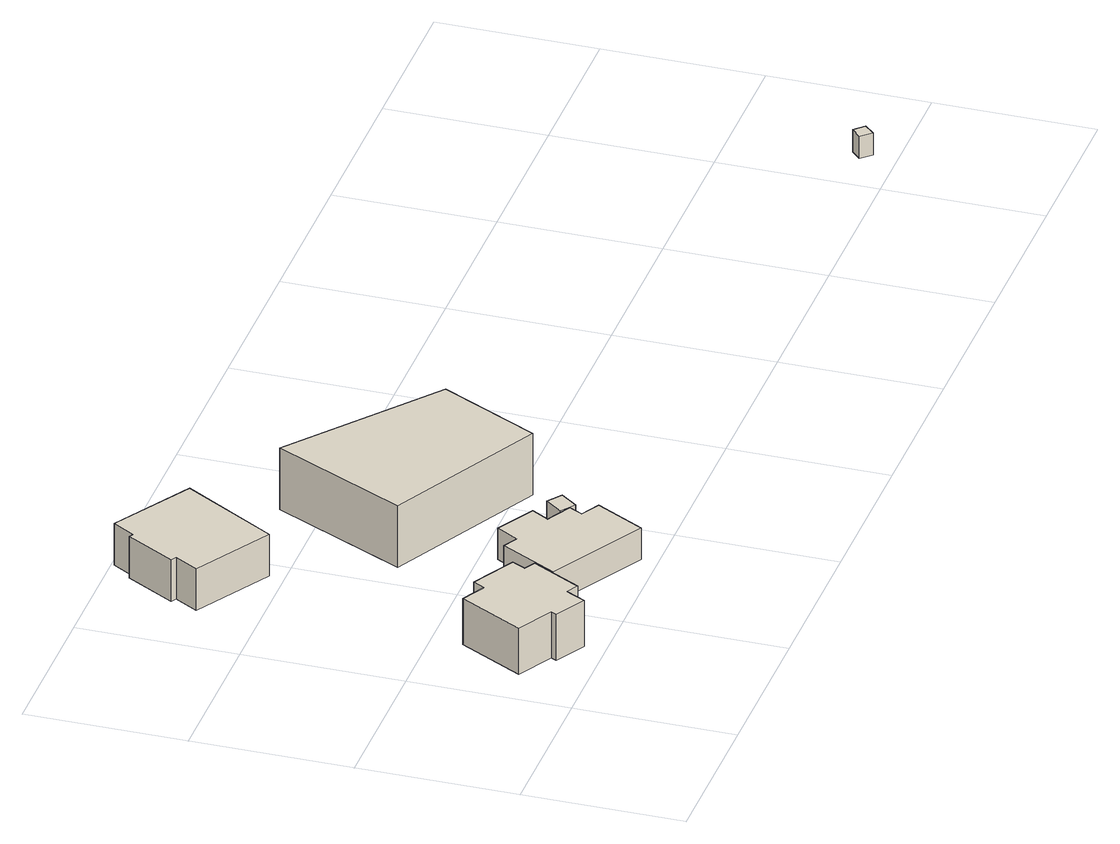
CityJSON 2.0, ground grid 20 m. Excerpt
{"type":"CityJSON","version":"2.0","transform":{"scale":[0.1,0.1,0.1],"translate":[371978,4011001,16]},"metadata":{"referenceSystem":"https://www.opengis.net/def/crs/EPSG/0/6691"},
"CityObjects":{
"building1":{"type":"Building","attributes":{"枝番":1,"利根川水系利根川洪水浸水想定区域（計画規模）.規模":"L1","利根川水系利根川洪水浸水想定区域（計画規模）.浸水ランク":"1","利根川水系利根川洪水浸水想定区域（計画規模）.浸水深":0.144,"利根川水系利根川洪水浸水想定区域（想定最大規模）.規模":"L2","利根川水系利根川洪水浸水想定区域（想定最大規模）.浸水ランク":"2","利根川水系利根川洪水浸水想定区域（想定最大規模）.浸水深":1.41,"usage":"411","measuredHeight":11.9,"BuildingDetails.prefecture":"10","BuildingDetails.city":"10207","BuildingDetails.surveyYear":2016},"geometry":[{"type":"Solid","lod":"1","boundaries":[[[[0,1,2,3,4,5,6,7,8,9,10,11]],[[10,12,13,11]],[[9,14,12,10]],[[8,15,14,9]],[[7,16,15,8]],[[6,17,16,7]],[[5,18,17,6]],[[4,19,18,5]],[[3,20,19,4]],[[2,21,20,3]],[[1,22,21,2]],[[0,23,22,1]],[[11,13,23,0]],[[12,14,15,16,17,18,19,20,21,22,23,13]]]]}]},
"building2":{"type":"Building","attributes":{"枝番":1,"利根川水系利根川洪水浸水想定区域（計画規模）.規模":"L1","利根川水系利根川洪水浸水想定区域（計画規模）.浸水ランク":"1","利根川水系利根川洪水浸水想定区域（計画規模）.浸水深":0.047,"利根川水系利根川洪水浸水想定区域（想定最大規模）.規模":"L2","利根川水系利根川洪水浸水想定区域（想定最大規模）.浸水ランク":"2","利根川水系利根川洪水浸水想定区域（想定最大規模）.浸水深":1.42,"usage":"411","measuredHeight":7.3,"BuildingDetails.prefecture":"10","BuildingDetails.city":"10207","BuildingDetails.surveyYear":2016},"geometry":[{"type":"Solid","lod":"1","boundaries":[[[[24,25,26,27,28,29,30,31,32,33]],[[32,34,35,33]],[[31,36,34,32]],[[30,37,36,31]],[[29,38,37,30]],[[28,39,38,29]],[[27,40,39,28]],[[26,41,40,27]],[[25,42,41,26]],[[24,43,42,25]],[[33,35,43,24]],[[34,36,37,38,39,40,41,42,43,35]]]]}]},
"building3":{"type":"Building","attributes":{"枝番":1,"利根川水系利根川洪水浸水想定区域（計画規模）.規模":"L1","利根川水系利根川洪水浸水想定区域（計画規模）.浸水ランク":"1","利根川水系利根川洪水浸水想定区域（計画規模）.浸水深":0.281,"利根川水系利根川洪水浸水想定区域（想定最大規模）.規模":"L2","利根川水系利根川洪水浸水想定区域（想定最大規模）.浸水ランク":"2","利根川水系利根川洪水浸水想定区域（想定最大規模）.浸水深":1.72,"usage":"441","measuredHeight":5.7,"BuildingDetails.prefecture":"10","BuildingDetails.city":"10207","BuildingDetails.surveyYear":2016},"geometry":[{"type":"Solid","lod":"1","boundaries":[[[[44,45,46,47,48,49,50,51]],[[50,52,53,51]],[[49,54,52,50]],[[48,55,54,49]],[[47,56,55,48]],[[46,57,56,47]],[[45,58,57,46]],[[44,59,58,45]],[[51,53,59,44]],[[52,54,55,56,57,58,59,53]]]]}]},
"building4":{"type":"Building","attributes":{"枝番":1,"利根川水系利根川洪水浸水想定区域（想定最大規模）.規模":"L2","利根川水系利根川洪水浸水想定区域（想定最大規模）.浸水ランク":"2","利根川水系利根川洪水浸水想定区域（想定最大規模）.浸水深":1.42,"BuildingDetails.prefecture":"10","BuildingDetails.city":"10207"},"geometry":[{"type":"Solid","lod":"1","boundaries":[[[[60,61,62,63]],[[62,64,65,63]],[[61,66,64,62]],[[60,67,66,61]],[[63,65,67,60]],[[64,66,67,65]]]]}]},
"building5":{"type":"Building","attributes":{"枝番":1,"利根川水系渡良瀬川洪水浸水想定区域（計画規模）.規模":"L1","利根川水系渡良瀬川洪水浸水想定区域（計画規模）.浸水ランク":"1","利根川水系渡良瀬川洪水浸水想定区域（計画規模）.浸水深":0.17,"利根川水系渡良瀬川洪水浸水想定区域（想定最大規模）.規模":"L2","利根川水系渡良瀬川洪水浸水想定区域（想定最大規模）.浸水ランク":"2","利根川水系渡良瀬川洪水浸水想定区域（想定最大規模）.浸水深":1.38,"利根川水系利根川洪水浸水想定区域（計画規模）.規模":"L1","利根川水系利根川洪水浸水想定区域（計画規模）.浸水ランク":"2","利根川水系利根川洪水浸水想定区域（計画規模）.浸水深":1.07,"利根川水系利根川洪水浸水想定区域（想定最大規模）.規模":"L2","利根川水系利根川洪水浸水想定区域（想定最大規模）.浸水ランク":"2","利根川水系利根川洪水浸水想定区域（想定最大規模）.浸水深":1.62,"usage":"441","measuredHeight":9.7,"BuildingDetails.prefecture":"10","BuildingDetails.city":"10207","BuildingDetails.surveyYear":2016},"geometry":[{"type":"Solid","lod":"1","boundaries":[[[[68,69,70,71]],[[70,72,73,71]],[[69,74,72,70]],[[68,75,74,69]],[[71,73,75,68]],[[72,74,75,73]]]]}]},
"building6":{"type":"Building","attributes":{"枝番":1,"利根川水系渡良瀬川洪水浸水想定区域（計画規模）.規模":"L1","利根川水系渡良瀬川洪水浸水想定区域（計画規模）.浸水ランク":"2","利根川水系渡良瀬川洪水浸水想定区域（計画規模）.浸水深":1.04,"利根川水系渡良瀬川洪水浸水想定区域（計画規模）.継続時間":56.9,"利根川水系渡良瀬川洪水浸水想定区域（想定最大規模）.規模":"L2","利根川水系渡良瀬川洪水浸水想定区域（想定最大規模）.浸水ランク":"2","利根川水系渡良瀬川洪水浸水想定区域（想定最大規模）.浸水深":2.27,"利根川水系渡良瀬川洪水浸水想定区域（想定最大規模）.継続時間":266.6,"利根川水系利根川洪水浸水想定区域（計画規模）.規模":"L1","利根川水系利根川洪水浸水想定区域（計画規模）.浸水ランク":"3","利根川水系利根川洪水浸水想定区域（計画規模）.浸水深":3.77,"利根川水系利根川洪水浸水想定区域（想定最大規模）.規模":"L2","利根川水系利根川洪水浸水想定区域（想定最大規模）.浸水ランク":"4","利根川水系利根川洪水浸水想定区域（想定最大規模）.浸水深":5.42,"BuildingDetails.prefecture":"10","BuildingDetails.city":"10207"},"geometry":[{"type":"Solid","lod":"1","boundaries":[[[[76,77,78,79]],[[78,80,81,79]],[[77,82,80,78]],[[76,83,82,77]],[[79,81,83,76]],[[80,82,83,81]]]]}]}
},
"vertices":[
[43,32,36],[47,39,36],[1,64,36],[45,145,36],[75,129,36],[83,144,36],[139,114,36],[130,97,36],[144,89,36],[110,27,36],[95,35,36],[82,10,36],[95,35,98],[82,10,98],[110,27,98],[144,89,98],[130,97,98],[139,114,98],[83,144,98],[75,129,98],[45,145,98],[1,64,98],[47,39,98],[43,32,98],
[161,72,37],[200,144,37],[219,134,37],[235,162,37],[284,135,37],[271,113,37],[303,96,37],[294,79,37],[318,66,37],[284,4,37],[318,66,79],[284,4,79],[294,79,79],[303,96,79],[271,113,79],[284,135,79],[235,162,79],[219,134,79],[200,144,79],[161,72,79],
[40,465,27],[57,494,27],[50,498,27],[86,560,27],[91,557,27],[108,585,27],[208,525,27],[138,407,27],[208,525,83],[138,407,83],[108,585,83],[91,557,83],[86,560,83],[50,498,83],[57,494,83],[40,465,83],
[310,110,38],[326,131,38],[344,118,38],[328,97,38],[344,118,68],[328,97,68],[326,131,68],[310,110,68],
[218,277,15],[300,445,15],[481,301,15],[417,176,15],[481,301,98],[417,176,98],[300,445,98],[218,277,98],
[1258,43,2],[1270,55,2],[1282,43,2],[1270,30,2],[1282,43,32],[1270,30,32],[1270,55,32],[1258,43,32]
]}
